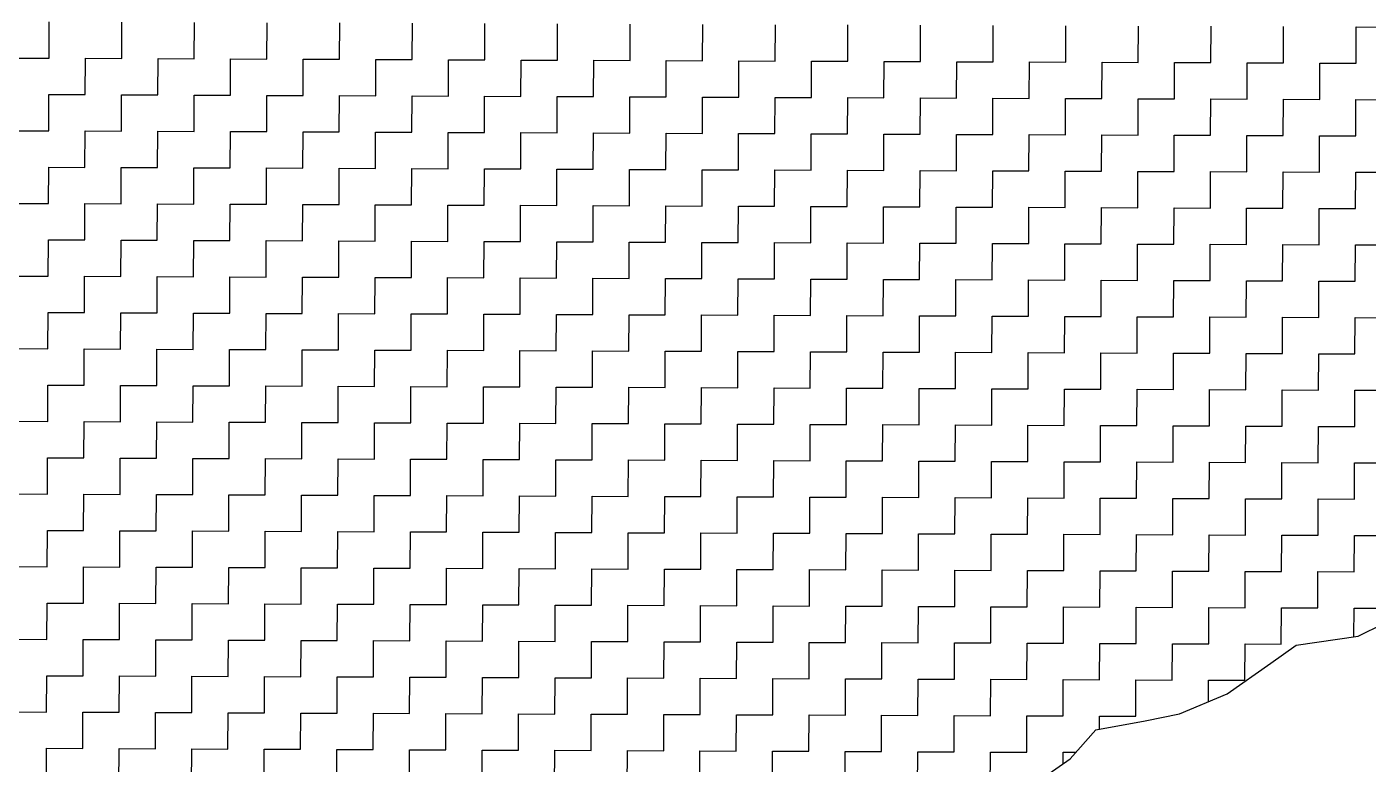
# Model space of a CAD drawing. Header units: metres. Extents: x 274536 to 279488, y 2074615 to 2078106.
# Drawn here: x 278512.4 to 278700.9, y 2076607.6 to 2076711.1 of the extents above; entities that cross this region are included whole.
import ezdxf

# ---------------------------------------------------------------- set-up
doc = ezdxf.new("R2010")
doc.units = ezdxf.units.M
doc.layers.add('POLY_HATCH', color=12, linetype='Continuous')

msp = doc.modelspace()

# ---------------------------------------------------------------- linework, layer by layer
at = {"layer": 'POLY_HATCH', "linetype": 'Continuous'}
for p, q in [((278515.58, 2076706.7), (278515.6, 2076711.8)), ((278525.78, 2076706.66), (278525.8, 2076711.76)), ((278535.98, 2076706.62), (278536, 2076711.72)), ((278546.18, 2076706.58), (278546.2, 2076711.68)), ((278556.39, 2076706.54), (278556.41, 2076711.64)), ((278566.59, 2076706.5), (278566.61, 2076711.6)), ((278576.79, 2076706.46), (278576.81, 2076711.56)), ((278586.99, 2076706.42), (278587.01, 2076711.52)), ((278597.19, 2076706.38), (278597.21, 2076711.48)), ((278607.39, 2076706.34), (278607.41, 2076711.44)), ((278617.59, 2076706.3), (278617.61, 2076711.4)), ((278627.79, 2076706.26), (278627.81, 2076711.36)), ((278638, 2076706.22), (278638.01, 2076711.32)), ((278648.2, 2076706.18), (278648.22, 2076711.29)), ((278658.4, 2076706.15), (278658.42, 2076711.25)), ((278668.6, 2076706.11), (278668.62, 2076711.21)), ((278678.8, 2076706.07), (278678.82, 2076711.17)), ((278689, 2076706.03), (278689.02, 2076711.13)), ((278699.2, 2076705.99), (278699.22, 2076711.09)), ((278699.22, 2076711.09), (278704.32, 2076711.07)), ((278510.48, 2076706.72), (278515.58, 2076706.7)), ((278520.66, 2076701.58), (278520.68, 2076706.68)), ((278520.68, 2076706.68), (278525.78, 2076706.66)), ((278530.86, 2076701.54), (278530.88, 2076706.64)), ((278530.88, 2076706.64), (278535.98, 2076706.62)), ((278541.06, 2076701.5), (278541.08, 2076706.6)), ((278541.08, 2076706.6), (278546.18, 2076706.58)), ((278551.27, 2076701.46), (278551.29, 2076706.56)), ((278551.29, 2076706.56), (278556.39, 2076706.54)), ((278561.47, 2076701.42), (278561.49, 2076706.52)), ((278561.49, 2076706.52), (278566.59, 2076706.5)), ((278571.67, 2076701.38), (278571.69, 2076706.48)), ((278571.69, 2076706.48), (278576.79, 2076706.46)), ((278581.87, 2076701.34), (278581.89, 2076706.44)), ((278581.89, 2076706.44), (278586.99, 2076706.42)), ((278592.07, 2076701.3), (278592.09, 2076706.4)), ((278592.09, 2076706.4), (278597.19, 2076706.38)), ((278602.27, 2076701.26), (278602.29, 2076706.36)), ((278602.29, 2076706.36), (278607.39, 2076706.34)), ((278612.47, 2076701.22), (278612.49, 2076706.32)), ((278612.49, 2076706.32), (278617.59, 2076706.3)), ((278622.67, 2076701.18), (278622.69, 2076706.28)), ((278622.69, 2076706.28), (278627.79, 2076706.26)), ((278632.87, 2076701.14), (278632.89, 2076706.24)), ((278632.89, 2076706.24), (278638, 2076706.22)), ((278643.08, 2076701.1), (278643.1, 2076706.2)), ((278643.1, 2076706.2), (278648.2, 2076706.18)), ((278653.28, 2076701.06), (278653.3, 2076706.17)), ((278653.3, 2076706.17), (278658.4, 2076706.15)), ((278663.48, 2076701.03), (278663.5, 2076706.13)), ((278663.5, 2076706.13), (278668.6, 2076706.11)), ((278673.68, 2076700.99), (278673.7, 2076706.09)), ((278673.7, 2076706.09), (278678.8, 2076706.07)), ((278683.88, 2076700.95), (278683.9, 2076706.05)), ((278683.9, 2076706.05), (278689, 2076706.03)), ((278694.08, 2076700.91), (278694.1, 2076706.01)), ((278694.1, 2076706.01), (278699.2, 2076705.99)), ((278515.54, 2076696.5), (278515.56, 2076701.6)), ((278515.56, 2076701.6), (278520.66, 2076701.58)), ((278525.74, 2076696.46), (278525.76, 2076701.56)), ((278525.76, 2076701.56), (278530.86, 2076701.54)), ((278535.94, 2076696.42), (278535.96, 2076701.52)), ((278535.96, 2076701.52), (278541.06, 2076701.5)), ((278546.15, 2076696.38), (278546.17, 2076701.48)), ((278546.17, 2076701.48), (278551.27, 2076701.46)), ((278556.35, 2076696.34), (278556.37, 2076701.44)), ((278556.37, 2076701.44), (278561.47, 2076701.42)), ((278566.55, 2076696.3), (278566.57, 2076701.4)), ((278566.57, 2076701.4), (278571.67, 2076701.38)), ((278576.75, 2076696.26), (278576.77, 2076701.36)), ((278576.77, 2076701.36), (278581.87, 2076701.34)), ((278586.95, 2076696.22), (278586.97, 2076701.32)), ((278586.97, 2076701.32), (278592.07, 2076701.3)), ((278597.15, 2076696.18), (278597.17, 2076701.28)), ((278597.17, 2076701.28), (278602.27, 2076701.26)), ((278607.35, 2076696.14), (278607.37, 2076701.24)), ((278607.37, 2076701.24), (278612.47, 2076701.22)), ((278617.55, 2076696.1), (278617.57, 2076701.2)), ((278617.57, 2076701.2), (278622.67, 2076701.18)), ((278627.75, 2076696.06), (278627.77, 2076701.16)), ((278627.77, 2076701.16), (278632.87, 2076701.14)), ((278637.96, 2076696.02), (278637.98, 2076701.12)), ((278637.98, 2076701.12), (278643.08, 2076701.1)), ((278648.16, 2076695.98), (278648.18, 2076701.08)), ((278648.18, 2076701.08), (278653.28, 2076701.06)), ((278658.36, 2076695.94), (278658.38, 2076701.05)), ((278658.38, 2076701.05), (278663.48, 2076701.03)), ((278668.56, 2076695.91), (278668.58, 2076701.01)), ((278668.58, 2076701.01), (278673.68, 2076700.99)), ((278678.76, 2076695.87), (278678.78, 2076700.97)), ((278678.78, 2076700.97), (278683.88, 2076700.95)), ((278688.96, 2076695.83), (278688.98, 2076700.93)), ((278688.98, 2076700.93), (278694.08, 2076700.91)), ((278699.16, 2076695.79), (278699.18, 2076700.89)), ((278699.18, 2076700.89), (278704.28, 2076700.87)), ((278510.44, 2076696.51), (278515.54, 2076696.5)), ((278520.62, 2076691.37), (278520.64, 2076696.48)), ((278520.64, 2076696.48), (278525.74, 2076696.46)), ((278530.82, 2076691.34), (278530.84, 2076696.44)), ((278530.84, 2076696.44), (278535.94, 2076696.42)), ((278541.03, 2076691.3), (278541.04, 2076696.4)), ((278541.04, 2076696.4), (278546.15, 2076696.38)), ((278551.23, 2076691.26), (278551.25, 2076696.36)), ((278551.25, 2076696.36), (278556.35, 2076696.34)), ((278561.43, 2076691.22), (278561.45, 2076696.32)), ((278561.45, 2076696.32), (278566.55, 2076696.3)), ((278571.63, 2076691.18), (278571.65, 2076696.28)), ((278571.65, 2076696.28), (278576.75, 2076696.26)), ((278581.83, 2076691.14), (278581.85, 2076696.24)), ((278581.85, 2076696.24), (278586.95, 2076696.22)), ((278592.03, 2076691.1), (278592.05, 2076696.2)), ((278592.05, 2076696.2), (278597.15, 2076696.18)), ((278602.23, 2076691.06), (278602.25, 2076696.16)), ((278602.25, 2076696.16), (278607.35, 2076696.14)), ((278612.43, 2076691.02), (278612.45, 2076696.12)), ((278612.45, 2076696.12), (278617.55, 2076696.1)), ((278622.63, 2076690.98), (278622.65, 2076696.08)), ((278622.65, 2076696.08), (278627.75, 2076696.06)), ((278632.84, 2076690.94), (278632.86, 2076696.04)), ((278632.86, 2076696.04), (278637.96, 2076696.02)), ((278643.04, 2076690.9), (278643.06, 2076696)), ((278643.06, 2076696), (278648.16, 2076695.98)), ((278653.24, 2076690.86), (278653.26, 2076695.96)), ((278653.26, 2076695.96), (278658.36, 2076695.94)), ((278663.44, 2076690.82), (278663.46, 2076695.92)), ((278663.46, 2076695.92), (278668.56, 2076695.91)), ((278673.64, 2076690.78), (278673.66, 2076695.89)), ((278673.66, 2076695.89), (278678.76, 2076695.87)), ((278683.84, 2076690.75), (278683.86, 2076695.85)), ((278683.86, 2076695.85), (278688.96, 2076695.83)), ((278694.04, 2076690.71), (278694.06, 2076695.81)), ((278694.06, 2076695.81), (278699.16, 2076695.79)), ((278515.5, 2076686.29), (278515.52, 2076691.39)), ((278515.52, 2076691.39), (278520.62, 2076691.37)), ((278525.7, 2076686.25), (278525.72, 2076691.36)), ((278525.72, 2076691.36), (278530.82, 2076691.34)), ((278535.91, 2076686.22), (278535.92, 2076691.32)), ((278535.92, 2076691.32), (278541.03, 2076691.3)), ((278546.11, 2076686.18), (278546.13, 2076691.28)), ((278546.13, 2076691.28), (278551.23, 2076691.26)), ((278556.31, 2076686.14), (278556.33, 2076691.24)), ((278556.33, 2076691.24), (278561.43, 2076691.22)), ((278566.51, 2076686.1), (278566.53, 2076691.2)), ((278566.53, 2076691.2), (278571.63, 2076691.18)), ((278576.71, 2076686.06), (278576.73, 2076691.16)), ((278576.73, 2076691.16), (278581.83, 2076691.14)), ((278586.91, 2076686.02), (278586.93, 2076691.12)), ((278586.93, 2076691.12), (278592.03, 2076691.1)), ((278597.11, 2076685.98), (278597.13, 2076691.08)), ((278597.13, 2076691.08), (278602.23, 2076691.06)), ((278607.31, 2076685.94), (278607.33, 2076691.04)), ((278607.33, 2076691.04), (278612.43, 2076691.02)), ((278617.51, 2076685.9), (278617.53, 2076691)), ((278617.53, 2076691), (278622.63, 2076690.98)), ((278627.72, 2076685.86), (278627.73, 2076690.96)), ((278627.73, 2076690.96), (278632.84, 2076690.94)), ((278637.92, 2076685.82), (278637.94, 2076690.92)), ((278637.94, 2076690.92), (278643.04, 2076690.9)), ((278648.12, 2076685.78), (278648.14, 2076690.88)), ((278648.14, 2076690.88), (278653.24, 2076690.86)), ((278658.32, 2076685.74), (278658.34, 2076690.84)), ((278658.34, 2076690.84), (278663.44, 2076690.82)), ((278668.52, 2076685.7), (278668.54, 2076690.8)), ((278668.54, 2076690.8), (278673.64, 2076690.78)), ((278678.72, 2076685.66), (278678.74, 2076690.77)), ((278678.74, 2076690.77), (278683.84, 2076690.75)), ((278688.92, 2076685.63), (278688.94, 2076690.73)), ((278688.94, 2076690.73), (278694.04, 2076690.71)), ((278699.12, 2076685.59), (278699.14, 2076690.69)), ((278699.14, 2076690.69), (278704.24, 2076690.67)), ((278510.4, 2076686.31), (278515.5, 2076686.29)), ((278520.58, 2076681.17), (278520.6, 2076686.27)), ((278520.6, 2076686.27), (278525.7, 2076686.25)), ((278530.78, 2076681.13), (278530.8, 2076686.23)), ((278530.8, 2076686.23), (278535.91, 2076686.22)), ((278540.99, 2076681.1), (278541.01, 2076686.2)), ((278541.01, 2076686.2), (278546.11, 2076686.18)), ((278551.19, 2076681.06), (278551.21, 2076686.16)), ((278551.21, 2076686.16), (278556.31, 2076686.14)), ((278561.39, 2076681.02), (278561.41, 2076686.12)), ((278561.41, 2076686.12), (278566.51, 2076686.1)), ((278571.59, 2076680.98), (278571.61, 2076686.08)), ((278571.61, 2076686.08), (278576.71, 2076686.06)), ((278581.79, 2076680.94), (278581.81, 2076686.04)), ((278581.81, 2076686.04), (278586.91, 2076686.02)), ((278591.99, 2076680.9), (278592.01, 2076686)), ((278592.01, 2076686), (278597.11, 2076685.98)), ((278602.19, 2076680.86), (278602.21, 2076685.96)), ((278602.21, 2076685.96), (278607.31, 2076685.94)), ((278612.39, 2076680.82), (278612.41, 2076685.92)), ((278612.41, 2076685.92), (278617.51, 2076685.9)), ((278622.6, 2076680.78), (278622.61, 2076685.88)), ((278622.61, 2076685.88), (278627.72, 2076685.86)), ((278632.8, 2076680.74), (278632.82, 2076685.84)), ((278632.82, 2076685.84), (278637.92, 2076685.82)), ((278643, 2076680.7), (278643.02, 2076685.8)), ((278643.02, 2076685.8), (278648.12, 2076685.78)), ((278653.2, 2076680.66), (278653.22, 2076685.76)), ((278653.22, 2076685.76), (278658.32, 2076685.74)), ((278663.4, 2076680.62), (278663.42, 2076685.72)), ((278663.42, 2076685.72), (278668.52, 2076685.7)), ((278673.6, 2076680.58), (278673.62, 2076685.68)), ((278673.62, 2076685.68), (278678.72, 2076685.66)), ((278683.8, 2076680.54), (278683.82, 2076685.65)), ((278683.82, 2076685.65), (278688.92, 2076685.63)), ((278694, 2076680.51), (278694.02, 2076685.61)), ((278694.02, 2076685.61), (278699.12, 2076685.59)), ((278515.46, 2076676.09), (278515.48, 2076681.19)), ((278515.48, 2076681.19), (278520.58, 2076681.17)), ((278525.66, 2076676.05), (278525.68, 2076681.15)), ((278525.68, 2076681.15), (278530.78, 2076681.13)), ((278535.87, 2076676.01), (278535.89, 2076681.11)), ((278535.89, 2076681.11), (278540.99, 2076681.1)), ((278546.07, 2076675.97), (278546.09, 2076681.08)), ((278546.09, 2076681.08), (278551.19, 2076681.06)), ((278556.27, 2076675.94), (278556.29, 2076681.04)), ((278556.29, 2076681.04), (278561.39, 2076681.02)), ((278566.47, 2076675.9), (278566.49, 2076681)), ((278566.49, 2076681), (278571.59, 2076680.98)), ((278576.67, 2076675.86), (278576.69, 2076680.96)), ((278576.69, 2076680.96), (278581.79, 2076680.94)), ((278586.87, 2076675.82), (278586.89, 2076680.92)), ((278586.89, 2076680.92), (278591.99, 2076680.9)), ((278597.07, 2076675.78), (278597.09, 2076680.88)), ((278597.09, 2076680.88), (278602.19, 2076680.86)), ((278607.27, 2076675.74), (278607.29, 2076680.84)), ((278607.29, 2076680.84), (278612.39, 2076680.82)), ((278617.47, 2076675.7), (278617.49, 2076680.8)), ((278617.49, 2076680.8), (278622.6, 2076680.78)), ((278627.68, 2076675.66), (278627.7, 2076680.76)), ((278627.7, 2076680.76), (278632.8, 2076680.74)), ((278637.88, 2076675.62), (278637.9, 2076680.72)), ((278637.9, 2076680.72), (278643, 2076680.7)), ((278648.08, 2076675.58), (278648.1, 2076680.68)), ((278648.1, 2076680.68), (278653.2, 2076680.66)), ((278658.28, 2076675.54), (278658.3, 2076680.64)), ((278658.3, 2076680.64), (278663.4, 2076680.62)), ((278668.48, 2076675.5), (278668.5, 2076680.6)), ((278668.5, 2076680.6), (278673.6, 2076680.58)), ((278678.68, 2076675.46), (278678.7, 2076680.56)), ((278678.7, 2076680.56), (278683.8, 2076680.54)), ((278688.88, 2076675.42), (278688.9, 2076680.52)), ((278688.9, 2076680.52), (278694, 2076680.51)), ((278699.08, 2076675.38), (278699.1, 2076680.49)), ((278699.1, 2076680.49), (278704.2, 2076680.47)), ((278510.36, 2076676.11), (278515.46, 2076676.09)), ((278520.54, 2076670.97), (278520.56, 2076676.07)), ((278520.56, 2076676.07), (278525.66, 2076676.05)), ((278530.75, 2076670.93), (278530.77, 2076676.03)), ((278530.77, 2076676.03), (278535.87, 2076676.01)), ((278540.95, 2076670.89), (278540.97, 2076675.99)), ((278540.97, 2076675.99), (278546.07, 2076675.97)), ((278551.15, 2076670.85), (278551.17, 2076675.96)), ((278551.17, 2076675.96), (278556.27, 2076675.94)), ((278561.35, 2076670.82), (278561.37, 2076675.92)), ((278561.37, 2076675.92), (278566.47, 2076675.9)), ((278571.55, 2076670.78), (278571.57, 2076675.88)), ((278571.57, 2076675.88), (278576.67, 2076675.86)), ((278581.75, 2076670.74), (278581.77, 2076675.84)), ((278581.77, 2076675.84), (278586.87, 2076675.82)), ((278591.95, 2076670.7), (278591.97, 2076675.8)), ((278591.97, 2076675.8), (278597.07, 2076675.78)), ((278602.15, 2076670.66), (278602.17, 2076675.76)), ((278602.17, 2076675.76), (278607.27, 2076675.74)), ((278612.35, 2076670.62), (278612.37, 2076675.72)), ((278612.37, 2076675.72), (278617.47, 2076675.7)), ((278622.56, 2076670.58), (278622.58, 2076675.68)), ((278622.58, 2076675.68), (278627.68, 2076675.66)), ((278632.76, 2076670.54), (278632.78, 2076675.64)), ((278632.78, 2076675.64), (278637.88, 2076675.62)), ((278642.96, 2076670.5), (278642.98, 2076675.6)), ((278642.98, 2076675.6), (278648.08, 2076675.58)), ((278653.16, 2076670.46), (278653.18, 2076675.56)), ((278653.18, 2076675.56), (278658.28, 2076675.54)), ((278663.36, 2076670.42), (278663.38, 2076675.52)), ((278663.38, 2076675.52), (278668.48, 2076675.5)), ((278673.56, 2076670.38), (278673.58, 2076675.48)), ((278673.58, 2076675.48), (278678.68, 2076675.46)), ((278683.76, 2076670.34), (278683.78, 2076675.44)), ((278683.78, 2076675.44), (278688.88, 2076675.42)), ((278693.96, 2076670.3), (278693.98, 2076675.4)), ((278693.98, 2076675.4), (278699.08, 2076675.38)), ((278515.42, 2076665.89), (278515.44, 2076670.99)), ((278515.44, 2076670.99), (278520.54, 2076670.97)), ((278525.63, 2076665.85), (278525.64, 2076670.95)), ((278525.64, 2076670.95), (278530.75, 2076670.93)), ((278535.83, 2076665.81), (278535.85, 2076670.91)), ((278535.85, 2076670.91), (278540.95, 2076670.89)), ((278546.03, 2076665.77), (278546.05, 2076670.87)), ((278546.05, 2076670.87), (278551.15, 2076670.85)), ((278556.23, 2076665.73), (278556.25, 2076670.83)), ((278556.25, 2076670.83), (278561.35, 2076670.82)), ((278566.43, 2076665.7), (278566.45, 2076670.8)), ((278566.45, 2076670.8), (278571.55, 2076670.78)), ((278576.63, 2076665.66), (278576.65, 2076670.76)), ((278576.65, 2076670.76), (278581.75, 2076670.74)), ((278586.83, 2076665.62), (278586.85, 2076670.72)), ((278586.85, 2076670.72), (278591.95, 2076670.7)), ((278597.03, 2076665.58), (278597.05, 2076670.68)), ((278597.05, 2076670.68), (278602.15, 2076670.66)), ((278607.23, 2076665.54), (278607.25, 2076670.64)), ((278607.25, 2076670.64), (278612.35, 2076670.62)), ((278617.44, 2076665.5), (278617.46, 2076670.6)), ((278617.46, 2076670.6), (278622.56, 2076670.58)), ((278627.64, 2076665.46), (278627.66, 2076670.56)), ((278627.66, 2076670.56), (278632.76, 2076670.54)), ((278637.84, 2076665.42), (278637.86, 2076670.52)), ((278637.86, 2076670.52), (278642.96, 2076670.5)), ((278648.04, 2076665.38), (278648.06, 2076670.48)), ((278648.06, 2076670.48), (278653.16, 2076670.46)), ((278658.24, 2076665.34), (278658.26, 2076670.44)), ((278658.26, 2076670.44), (278663.36, 2076670.42)), ((278668.44, 2076665.3), (278668.46, 2076670.4)), ((278668.46, 2076670.4), (278673.56, 2076670.38)), ((278678.64, 2076665.26), (278678.66, 2076670.36)), ((278678.66, 2076670.36), (278683.76, 2076670.34)), ((278688.84, 2076665.22), (278688.86, 2076670.32)), ((278688.86, 2076670.32), (278693.96, 2076670.3)), ((278699.04, 2076665.18), (278699.06, 2076670.28)), ((278699.06, 2076670.28), (278704.16, 2076670.26)), ((278510.32, 2076665.91), (278515.42, 2076665.89)), ((278520.51, 2076660.77), (278520.52, 2076665.87)), ((278520.52, 2076665.87), (278525.63, 2076665.85)), ((278530.71, 2076660.73), (278530.73, 2076665.83)), ((278530.73, 2076665.83), (278535.83, 2076665.81)), ((278540.91, 2076660.69), (278540.93, 2076665.79)), ((278540.93, 2076665.79), (278546.03, 2076665.77)), ((278551.11, 2076660.65), (278551.13, 2076665.75)), ((278551.13, 2076665.75), (278556.23, 2076665.73)), ((278561.31, 2076660.61), (278561.33, 2076665.71)), ((278561.33, 2076665.71), (278566.43, 2076665.7)), ((278571.51, 2076660.57), (278571.53, 2076665.68)), ((278571.53, 2076665.68), (278576.63, 2076665.66)), ((278581.71, 2076660.54), (278581.73, 2076665.64)), ((278581.73, 2076665.64), (278586.83, 2076665.62)), ((278591.91, 2076660.5), (278591.93, 2076665.6)), ((278591.93, 2076665.6), (278597.03, 2076665.58)), ((278602.11, 2076660.46), (278602.13, 2076665.56)), ((278602.13, 2076665.56), (278607.23, 2076665.54)), ((278612.32, 2076660.42), (278612.33, 2076665.52)), ((278612.33, 2076665.52), (278617.44, 2076665.5)), ((278622.52, 2076660.38), (278622.54, 2076665.48)), ((278622.54, 2076665.48), (278627.64, 2076665.46)), ((278632.72, 2076660.34), (278632.74, 2076665.44)), ((278632.74, 2076665.44), (278637.84, 2076665.42)), ((278642.92, 2076660.3), (278642.94, 2076665.4)), ((278642.94, 2076665.4), (278648.04, 2076665.38)), ((278653.12, 2076660.26), (278653.14, 2076665.36)), ((278653.14, 2076665.36), (278658.24, 2076665.34)), ((278663.32, 2076660.22), (278663.34, 2076665.32)), ((278663.34, 2076665.32), (278668.44, 2076665.3)), ((278673.52, 2076660.18), (278673.54, 2076665.28)), ((278673.54, 2076665.28), (278678.64, 2076665.26)), ((278683.72, 2076660.14), (278683.74, 2076665.24)), ((278683.74, 2076665.24), (278688.84, 2076665.22)), ((278693.92, 2076660.1), (278693.94, 2076665.2)), ((278693.94, 2076665.2), (278699.04, 2076665.18)), ((278515.38, 2076655.69), (278515.4, 2076660.79)), ((278515.4, 2076660.79), (278520.51, 2076660.77)), ((278525.59, 2076655.65), (278525.61, 2076660.75)), ((278525.61, 2076660.75), (278530.71, 2076660.73)), ((278535.79, 2076655.61), (278535.81, 2076660.71)), ((278535.81, 2076660.71), (278540.91, 2076660.69)), ((278545.99, 2076655.57), (278546.01, 2076660.67)), ((278546.01, 2076660.67), (278551.11, 2076660.65)), ((278556.19, 2076655.53), (278556.21, 2076660.63)), ((278556.21, 2076660.63), (278561.31, 2076660.61)), ((278566.39, 2076655.49), (278566.41, 2076660.59)), ((278566.41, 2076660.59), (278571.51, 2076660.57)), ((278576.59, 2076655.45), (278576.61, 2076660.56)), ((278576.61, 2076660.56), (278581.71, 2076660.54)), ((278586.79, 2076655.42), (278586.81, 2076660.52)), ((278586.81, 2076660.52), (278591.91, 2076660.5)), ((278596.99, 2076655.38), (278597.01, 2076660.48)), ((278597.01, 2076660.48), (278602.11, 2076660.46)), ((278607.2, 2076655.34), (278607.21, 2076660.44)), ((278607.21, 2076660.44), (278612.32, 2076660.42)), ((278617.4, 2076655.3), (278617.42, 2076660.4)), ((278617.42, 2076660.4), (278622.52, 2076660.38)), ((278627.6, 2076655.26), (278627.62, 2076660.36)), ((278627.62, 2076660.36), (278632.72, 2076660.34)), ((278637.8, 2076655.22), (278637.82, 2076660.32)), ((278637.82, 2076660.32), (278642.92, 2076660.3)), ((278648, 2076655.18), (278648.02, 2076660.28)), ((278648.02, 2076660.28), (278653.12, 2076660.26)), ((278658.2, 2076655.14), (278658.22, 2076660.24)), ((278658.22, 2076660.24), (278663.32, 2076660.22)), ((278668.4, 2076655.1), (278668.42, 2076660.2)), ((278668.42, 2076660.2), (278673.52, 2076660.18)), ((278678.6, 2076655.06), (278678.62, 2076660.16)), ((278678.62, 2076660.16), (278683.72, 2076660.14)), ((278688.8, 2076655.02), (278688.82, 2076660.12)), ((278688.82, 2076660.12), (278693.92, 2076660.1)), ((278699.01, 2076654.98), (278699.02, 2076660.08)), ((278699.02, 2076660.08), (278704.13, 2076660.06)), ((278510.28, 2076655.71), (278515.38, 2076655.69)), ((278520.47, 2076650.57), (278520.49, 2076655.67)), ((278520.49, 2076655.67), (278525.59, 2076655.65)), ((278530.67, 2076650.53), (278530.69, 2076655.63)), ((278530.69, 2076655.63), (278535.79, 2076655.61)), ((278540.87, 2076650.49), (278540.89, 2076655.59)), ((278540.89, 2076655.59), (278545.99, 2076655.57)), ((278551.07, 2076650.45), (278551.09, 2076655.55)), ((278551.09, 2076655.55), (278556.19, 2076655.53)), ((278561.27, 2076650.41), (278561.29, 2076655.51)), ((278561.29, 2076655.51), (278566.39, 2076655.49)), ((278571.47, 2076650.37), (278571.49, 2076655.47)), ((278571.49, 2076655.47), (278576.59, 2076655.45)), ((278581.67, 2076650.33), (278581.69, 2076655.43)), ((278581.69, 2076655.43), (278586.79, 2076655.42)), ((278591.87, 2076650.29), (278591.89, 2076655.4)), ((278591.89, 2076655.4), (278596.99, 2076655.38)), ((278602.07, 2076650.26), (278602.09, 2076655.36)), ((278602.09, 2076655.36), (278607.2, 2076655.34)), ((278612.28, 2076650.22), (278612.3, 2076655.32)), ((278612.3, 2076655.32), (278617.4, 2076655.3)), ((278622.48, 2076650.18), (278622.5, 2076655.28)), ((278622.5, 2076655.28), (278627.6, 2076655.26)), ((278632.68, 2076650.14), (278632.7, 2076655.24)), ((278632.7, 2076655.24), (278637.8, 2076655.22)), ((278642.88, 2076650.1), (278642.9, 2076655.2)), ((278642.9, 2076655.2), (278648, 2076655.18)), ((278653.08, 2076650.06), (278653.1, 2076655.16)), ((278653.1, 2076655.16), (278658.2, 2076655.14)), ((278663.28, 2076650.02), (278663.3, 2076655.12)), ((278663.3, 2076655.12), (278668.4, 2076655.1)), ((278673.48, 2076649.98), (278673.5, 2076655.08)), ((278673.5, 2076655.08), (278678.6, 2076655.06)), ((278683.68, 2076649.94), (278683.7, 2076655.04)), ((278683.7, 2076655.04), (278688.8, 2076655.02)), ((278693.89, 2076649.9), (278693.9, 2076655)), ((278693.9, 2076655), (278699.01, 2076654.98)), ((278515.35, 2076645.49), (278515.37, 2076650.59)), ((278515.37, 2076650.59), (278520.47, 2076650.57)), ((278525.55, 2076645.45), (278525.57, 2076650.55)), ((278525.57, 2076650.55), (278530.67, 2076650.53)), ((278535.75, 2076645.41), (278535.77, 2076650.51)), ((278535.77, 2076650.51), (278540.87, 2076650.49)), ((278545.95, 2076645.37), (278545.97, 2076650.47)), ((278545.97, 2076650.47), (278551.07, 2076650.45)), ((278556.15, 2076645.33), (278556.17, 2076650.43)), ((278556.17, 2076650.43), (278561.27, 2076650.41)), ((278566.35, 2076645.29), (278566.37, 2076650.39)), ((278566.37, 2076650.39), (278571.47, 2076650.37)), ((278576.55, 2076645.25), (278576.57, 2076650.35)), ((278576.57, 2076650.35), (278581.67, 2076650.33)), ((278586.75, 2076645.21), (278586.77, 2076650.31)), ((278586.77, 2076650.31), (278591.87, 2076650.29)), ((278596.95, 2076645.17), (278596.97, 2076650.28)), ((278596.97, 2076650.28), (278602.07, 2076650.26)), ((278607.16, 2076645.14), (278607.18, 2076650.24)), ((278607.18, 2076650.24), (278612.28, 2076650.22)), ((278617.36, 2076645.1), (278617.38, 2076650.2)), ((278617.38, 2076650.2), (278622.48, 2076650.18)), ((278627.56, 2076645.06), (278627.58, 2076650.16)), ((278627.58, 2076650.16), (278632.68, 2076650.14)), ((278637.76, 2076645.02), (278637.78, 2076650.12)), ((278637.78, 2076650.12), (278642.88, 2076650.1)), ((278647.96, 2076644.98), (278647.98, 2076650.08)), ((278647.98, 2076650.08), (278653.08, 2076650.06)), ((278658.16, 2076644.94), (278658.18, 2076650.04)), ((278658.18, 2076650.04), (278663.28, 2076650.02)), ((278668.36, 2076644.9), (278668.38, 2076650)), ((278668.38, 2076650), (278673.48, 2076649.98)), ((278678.56, 2076644.86), (278678.58, 2076649.96)), ((278678.58, 2076649.96), (278683.68, 2076649.94)), ((278688.76, 2076644.82), (278688.78, 2076649.92)), ((278688.78, 2076649.92), (278693.89, 2076649.9)), ((278698.97, 2076644.78), (278698.99, 2076649.88)), ((278698.99, 2076649.88), (278704.09, 2076649.86)), ((278510.24, 2076645.51), (278515.35, 2076645.49)), ((278520.43, 2076640.37), (278520.45, 2076645.47)), ((278520.45, 2076645.47), (278525.55, 2076645.45)), ((278530.63, 2076640.33), (278530.65, 2076645.43)), ((278530.65, 2076645.43), (278535.75, 2076645.41)), ((278540.83, 2076640.29), (278540.85, 2076645.39)), ((278540.85, 2076645.39), (278545.95, 2076645.37)), ((278551.03, 2076640.25), (278551.05, 2076645.35)), ((278551.05, 2076645.35), (278556.15, 2076645.33)), ((278561.23, 2076640.21), (278561.25, 2076645.31)), ((278561.25, 2076645.31), (278566.35, 2076645.29)), ((278571.43, 2076640.17), (278571.45, 2076645.27)), ((278571.45, 2076645.27), (278576.55, 2076645.25)), ((278581.63, 2076640.13), (278581.65, 2076645.23)), ((278581.65, 2076645.23), (278586.75, 2076645.21)), ((278591.83, 2076640.09), (278591.85, 2076645.19)), ((278591.85, 2076645.19), (278596.95, 2076645.17)), ((278602.04, 2076640.05), (278602.06, 2076645.16)), ((278602.06, 2076645.16), (278607.16, 2076645.14)), ((278612.24, 2076640.02), (278612.26, 2076645.12)), ((278612.26, 2076645.12), (278617.36, 2076645.1)), ((278622.44, 2076639.98), (278622.46, 2076645.08)), ((278622.46, 2076645.08), (278627.56, 2076645.06)), ((278632.64, 2076639.94), (278632.66, 2076645.04)), ((278632.66, 2076645.04), (278637.76, 2076645.02)), ((278642.84, 2076639.9), (278642.86, 2076645)), ((278642.86, 2076645), (278647.96, 2076644.98)), ((278653.04, 2076639.86), (278653.06, 2076644.96)), ((278653.06, 2076644.96), (278658.16, 2076644.94)), ((278663.24, 2076639.82), (278663.26, 2076644.92)), ((278663.26, 2076644.92), (278668.36, 2076644.9)), ((278673.44, 2076639.78), (278673.46, 2076644.88)), ((278673.46, 2076644.88), (278678.56, 2076644.86)), ((278683.64, 2076639.74), (278683.66, 2076644.84)), ((278683.66, 2076644.84), (278688.76, 2076644.82)), ((278693.85, 2076639.7), (278693.87, 2076644.8)), ((278693.87, 2076644.8), (278698.97, 2076644.78)), ((278515.31, 2076635.29), (278515.33, 2076640.39)), ((278515.33, 2076640.39), (278520.43, 2076640.37)), ((278525.51, 2076635.25), (278525.53, 2076640.35)), ((278525.53, 2076640.35), (278530.63, 2076640.33)), ((278535.71, 2076635.21), (278535.73, 2076640.31)), ((278535.73, 2076640.31), (278540.83, 2076640.29)), ((278545.91, 2076635.17), (278545.93, 2076640.27)), ((278545.93, 2076640.27), (278551.03, 2076640.25)), ((278556.11, 2076635.13), (278556.13, 2076640.23)), ((278556.13, 2076640.23), (278561.23, 2076640.21)), ((278566.31, 2076635.09), (278566.33, 2076640.19)), ((278566.33, 2076640.19), (278571.43, 2076640.17)), ((278576.51, 2076635.05), (278576.53, 2076640.15)), ((278576.53, 2076640.15), (278581.63, 2076640.13)), ((278586.71, 2076635.01), (278586.73, 2076640.11)), ((278586.73, 2076640.11), (278591.83, 2076640.09)), ((278596.92, 2076634.97), (278596.93, 2076640.07)), ((278596.93, 2076640.07), (278602.04, 2076640.05)), ((278607.12, 2076634.93), (278607.14, 2076640.03)), ((278607.14, 2076640.03), (278612.24, 2076640.02)), ((278617.32, 2076634.89), (278617.34, 2076640)), ((278617.34, 2076640), (278622.44, 2076639.98)), ((278627.52, 2076634.86), (278627.54, 2076639.96)), ((278627.54, 2076639.96), (278632.64, 2076639.94)), ((278637.72, 2076634.82), (278637.74, 2076639.92)), ((278637.74, 2076639.92), (278642.84, 2076639.9)), ((278647.92, 2076634.78), (278647.94, 2076639.88)), ((278647.94, 2076639.88), (278653.04, 2076639.86)), ((278658.12, 2076634.74), (278658.14, 2076639.84)), ((278658.14, 2076639.84), (278663.24, 2076639.82)), ((278668.32, 2076634.7), (278668.34, 2076639.8)), ((278668.34, 2076639.8), (278673.44, 2076639.78)), ((278678.52, 2076634.66), (278678.54, 2076639.76)), ((278678.54, 2076639.76), (278683.64, 2076639.74)), ((278688.73, 2076634.62), (278688.75, 2076639.72)), ((278688.75, 2076639.72), (278693.85, 2076639.7)), ((278698.93, 2076634.58), (278698.95, 2076639.68)), ((278698.95, 2076639.68), (278704.05, 2076639.66)), ((278510.21, 2076635.31), (278515.31, 2076635.29)), ((278520.39, 2076630.17), (278520.41, 2076635.27)), ((278520.41, 2076635.27), (278525.51, 2076635.25)), ((278530.59, 2076630.13), (278530.61, 2076635.23)), ((278530.61, 2076635.23), (278535.71, 2076635.21)), ((278540.79, 2076630.09), (278540.81, 2076635.19)), ((278540.81, 2076635.19), (278545.91, 2076635.17)), ((278550.99, 2076630.05), (278551.01, 2076635.15)), ((278551.01, 2076635.15), (278556.11, 2076635.13)), ((278561.19, 2076630.01), (278561.21, 2076635.11)), ((278561.21, 2076635.11), (278566.31, 2076635.09)), ((278571.39, 2076629.97), (278571.41, 2076635.07)), ((278571.41, 2076635.07), (278576.51, 2076635.05)), ((278581.59, 2076629.93), (278581.61, 2076635.03)), ((278581.61, 2076635.03), (278586.71, 2076635.01)), ((278591.8, 2076629.89), (278591.81, 2076634.99)), ((278591.81, 2076634.99), (278596.92, 2076634.97)), ((278602, 2076629.85), (278602.02, 2076634.95)), ((278602.02, 2076634.95), (278607.12, 2076634.93)), ((278612.2, 2076629.81), (278612.22, 2076634.91)), ((278612.22, 2076634.91), (278617.32, 2076634.89)), ((278622.4, 2076629.77), (278622.42, 2076634.88)), ((278622.42, 2076634.88), (278627.52, 2076634.86)), ((278632.6, 2076629.74), (278632.62, 2076634.84)), ((278632.62, 2076634.84), (278637.72, 2076634.82)), ((278642.8, 2076629.7), (278642.82, 2076634.8)), ((278642.82, 2076634.8), (278647.92, 2076634.78)), ((278653, 2076629.66), (278653.02, 2076634.76)), ((278653.02, 2076634.76), (278658.12, 2076634.74)), ((278663.2, 2076629.62), (278663.22, 2076634.72)), ((278663.22, 2076634.72), (278668.32, 2076634.7)), ((278673.4, 2076629.58), (278673.42, 2076634.68)), ((278673.42, 2076634.68), (278678.52, 2076634.66)), ((278683.61, 2076629.54), (278683.62, 2076634.64)), ((278683.62, 2076634.64), (278688.73, 2076634.62)), ((278693.81, 2076629.5), (278693.83, 2076634.6)), ((278693.83, 2076634.6), (278698.93, 2076634.58)), ((278515.27, 2076625.09), (278515.29, 2076630.19)), ((278515.29, 2076630.19), (278520.39, 2076630.17)), ((278525.47, 2076625.05), (278525.49, 2076630.15)), ((278525.49, 2076630.15), (278530.59, 2076630.13)), ((278535.67, 2076625.01), (278535.69, 2076630.11)), ((278535.69, 2076630.11), (278540.79, 2076630.09)), ((278545.87, 2076624.97), (278545.89, 2076630.07)), ((278545.89, 2076630.07), (278550.99, 2076630.05)), ((278556.07, 2076624.93), (278556.09, 2076630.03)), ((278556.09, 2076630.03), (278561.19, 2076630.01)), ((278566.27, 2076624.89), (278566.29, 2076629.99)), ((278566.29, 2076629.99), (278571.39, 2076629.97)), ((278576.47, 2076624.85), (278576.49, 2076629.95)), ((278576.49, 2076629.95), (278581.59, 2076629.93)), ((278586.67, 2076624.81), (278586.69, 2076629.91)), ((278586.69, 2076629.91), (278591.8, 2076629.89)), ((278596.88, 2076624.77), (278596.9, 2076629.87)), ((278596.9, 2076629.87), (278602, 2076629.85)), ((278607.08, 2076624.73), (278607.1, 2076629.83)), ((278607.1, 2076629.83), (278612.2, 2076629.81)), ((278617.28, 2076624.69), (278617.3, 2076629.79)), ((278617.3, 2076629.79), (278622.4, 2076629.77)), ((278627.48, 2076624.65), (278627.5, 2076629.76)), ((278627.5, 2076629.76), (278632.6, 2076629.74)), ((278637.68, 2076624.62), (278637.7, 2076629.72)), ((278637.7, 2076629.72), (278642.8, 2076629.7)), ((278647.88, 2076624.58), (278647.9, 2076629.68)), ((278647.9, 2076629.68), (278653, 2076629.66)), ((278658.08, 2076624.54), (278658.1, 2076629.64)), ((278658.1, 2076629.64), (278663.2, 2076629.62)), ((278668.28, 2076624.5), (278668.3, 2076629.6)), ((278668.3, 2076629.6), (278673.4, 2076629.58)), ((278678.49, 2076624.46), (278678.5, 2076629.56)), ((278678.5, 2076629.56), (278683.61, 2076629.54)), ((278688.69, 2076624.42), (278688.71, 2076629.52)), ((278688.71, 2076629.52), (278693.81, 2076629.5)), ((278698.89, 2076625.44), (278698.91, 2076629.48)), ((278698.91, 2076629.48), (278704.01, 2076629.46)), ((278510.17, 2076625.11), (278515.27, 2076625.09)), ((278520.35, 2076619.97), (278520.37, 2076625.07)), ((278520.37, 2076625.07), (278525.47, 2076625.05)), ((278530.55, 2076619.93), (278530.57, 2076625.03)), ((278530.57, 2076625.03), (278535.67, 2076625.01)), ((278540.75, 2076619.89), (278540.77, 2076624.99)), ((278540.77, 2076624.99), (278545.87, 2076624.97)), ((278550.95, 2076619.85), (278550.97, 2076624.95)), ((278550.97, 2076624.95), (278556.07, 2076624.93)), ((278561.15, 2076619.81), (278561.17, 2076624.91)), ((278561.17, 2076624.91), (278566.27, 2076624.89)), ((278571.35, 2076619.77), (278571.37, 2076624.87)), ((278571.37, 2076624.87), (278576.47, 2076624.85)), ((278581.55, 2076619.73), (278581.57, 2076624.83)), ((278581.57, 2076624.83), (278586.67, 2076624.81)), ((278591.76, 2076619.69), (278591.78, 2076624.79)), ((278591.78, 2076624.79), (278596.88, 2076624.77)), ((278601.96, 2076619.65), (278601.98, 2076624.75)), ((278601.98, 2076624.75), (278607.08, 2076624.73)), ((278612.16, 2076619.61), (278612.18, 2076624.71)), ((278612.18, 2076624.71), (278617.28, 2076624.69)), ((278622.36, 2076619.57), (278622.38, 2076624.67)), ((278622.38, 2076624.67), (278627.48, 2076624.65)), ((278632.56, 2076619.53), (278632.58, 2076624.63)), ((278632.58, 2076624.63), (278637.68, 2076624.62)), ((278642.76, 2076619.49), (278642.78, 2076624.6)), ((278642.78, 2076624.6), (278647.88, 2076624.58)), ((278652.96, 2076619.46), (278652.98, 2076624.56)), ((278652.98, 2076624.56), (278658.08, 2076624.54)), ((278663.16, 2076619.42), (278663.18, 2076624.52)), ((278663.18, 2076624.52), (278668.28, 2076624.5)), ((278673.36, 2076619.38), (278673.38, 2076624.48)), ((278673.38, 2076624.48), (278678.49, 2076624.46)), ((278683.57, 2076619.34), (278683.59, 2076624.44)), ((278683.59, 2076624.44), (278688.69, 2076624.42)), ((278515.23, 2076614.89), (278515.25, 2076619.99)), ((278515.25, 2076619.99), (278520.35, 2076619.97)), ((278525.43, 2076614.85), (278525.45, 2076619.95)), ((278525.45, 2076619.95), (278530.55, 2076619.93)), ((278535.63, 2076614.81), (278535.65, 2076619.91)), ((278535.65, 2076619.91), (278540.75, 2076619.89)), ((278545.83, 2076614.77), (278545.85, 2076619.87)), ((278545.85, 2076619.87), (278550.95, 2076619.85)), ((278556.03, 2076614.73), (278556.05, 2076619.83)), ((278556.05, 2076619.83), (278561.15, 2076619.81)), ((278566.23, 2076614.69), (278566.25, 2076619.79)), ((278566.25, 2076619.79), (278571.35, 2076619.77)), ((278576.43, 2076614.65), (278576.45, 2076619.75)), ((278576.45, 2076619.75), (278581.55, 2076619.73)), ((278586.64, 2076614.61), (278586.66, 2076619.71)), ((278586.66, 2076619.71), (278591.76, 2076619.69)), ((278596.84, 2076614.57), (278596.86, 2076619.67)), ((278596.86, 2076619.67), (278601.96, 2076619.65)), ((278607.04, 2076614.53), (278607.06, 2076619.63)), ((278607.06, 2076619.63), (278612.16, 2076619.61)), ((278617.24, 2076614.49), (278617.26, 2076619.59)), ((278617.26, 2076619.59), (278622.36, 2076619.57)), ((278627.44, 2076614.45), (278627.46, 2076619.55)), ((278627.46, 2076619.55), (278632.56, 2076619.53)), ((278637.64, 2076614.41), (278637.66, 2076619.51)), ((278637.66, 2076619.51), (278642.76, 2076619.49)), ((278647.84, 2076614.37), (278647.86, 2076619.48)), ((278647.86, 2076619.48), (278652.96, 2076619.46)), ((278658.04, 2076614.34), (278658.06, 2076619.44)), ((278658.06, 2076619.44), (278663.16, 2076619.42)), ((278668.24, 2076614.3), (278668.26, 2076619.4)), ((278668.26, 2076619.4), (278673.36, 2076619.38)), ((278678.45, 2076616.33), (278678.47, 2076619.36)), ((278678.47, 2076619.36), (278683.57, 2076619.34)), ((278510.13, 2076614.91), (278515.23, 2076614.89)), ((278520.31, 2076609.77), (278520.33, 2076614.87)), ((278520.33, 2076614.87), (278525.43, 2076614.85)), ((278530.51, 2076609.73), (278530.53, 2076614.83)), ((278530.53, 2076614.83), (278535.63, 2076614.81)), ((278540.71, 2076609.69), (278540.73, 2076614.79)), ((278540.73, 2076614.79), (278545.83, 2076614.77)), ((278550.91, 2076609.65), (278550.93, 2076614.75)), ((278550.93, 2076614.75), (278556.03, 2076614.73)), ((278561.11, 2076609.61), (278561.13, 2076614.71)), ((278561.13, 2076614.71), (278566.23, 2076614.69)), ((278571.31, 2076609.57), (278571.33, 2076614.67)), ((278571.33, 2076614.67), (278576.43, 2076614.65)), ((278581.52, 2076609.53), (278581.53, 2076614.63)), ((278581.53, 2076614.63), (278586.64, 2076614.61)), ((278591.72, 2076609.49), (278591.74, 2076614.59)), ((278591.74, 2076614.59), (278596.84, 2076614.57)), ((278601.92, 2076609.45), (278601.94, 2076614.55)), ((278601.94, 2076614.55), (278607.04, 2076614.53)), ((278612.12, 2076609.41), (278612.14, 2076614.51)), ((278612.14, 2076614.51), (278617.24, 2076614.49)), ((278622.32, 2076609.37), (278622.34, 2076614.47)), ((278622.34, 2076614.47), (278627.44, 2076614.45)), ((278632.52, 2076609.33), (278632.54, 2076614.43)), ((278632.54, 2076614.43), (278637.64, 2076614.41)), ((278642.72, 2076609.29), (278642.74, 2076614.39)), ((278642.74, 2076614.39), (278647.84, 2076614.37)), ((278652.92, 2076609.25), (278652.94, 2076614.36)), ((278652.94, 2076614.36), (278658.04, 2076614.34)), ((278663.14, 2076614.32), (278668.24, 2076614.3)), ((278663.14, 2076612.47), (278663.14, 2076614.32)), ((278515.19, 2076604.68), (278515.21, 2076609.79)), ((278515.21, 2076609.79), (278520.31, 2076609.77)), ((278525.39, 2076604.65), (278525.41, 2076609.75)), ((278525.41, 2076609.75), (278530.51, 2076609.73)), ((278535.59, 2076604.61), (278535.61, 2076609.71)), ((278535.61, 2076609.71), (278540.71, 2076609.69)), ((278545.79, 2076604.57), (278545.81, 2076609.67)), ((278545.81, 2076609.67), (278550.91, 2076609.65)), ((278555.99, 2076604.53), (278556.01, 2076609.63)), ((278556.01, 2076609.63), (278561.11, 2076609.61)), ((278566.19, 2076604.49), (278566.21, 2076609.59)), ((278566.21, 2076609.59), (278571.31, 2076609.57)), ((278576.4, 2076604.45), (278576.41, 2076609.55)), ((278576.41, 2076609.55), (278581.52, 2076609.53)), ((278586.6, 2076604.41), (278586.62, 2076609.51)), ((278586.62, 2076609.51), (278591.72, 2076609.49)), ((278596.8, 2076604.37), (278596.82, 2076609.47)), ((278596.82, 2076609.47), (278601.92, 2076609.45)), ((278607, 2076604.33), (278607.02, 2076609.43)), ((278607.02, 2076609.43), (278612.12, 2076609.41)), ((278617.2, 2076604.29), (278617.22, 2076609.39)), ((278617.22, 2076609.39), (278622.32, 2076609.37)), ((278627.4, 2076604.25), (278627.42, 2076609.35)), ((278627.42, 2076609.35), (278632.52, 2076609.33)), ((278637.6, 2076604.21), (278637.62, 2076609.31)), ((278637.62, 2076609.31), (278642.72, 2076609.29)), ((278647.8, 2076604.17), (278647.82, 2076609.27)), ((278647.82, 2076609.27), (278652.92, 2076609.25)), ((278658.02, 2076609.23), (278659.85, 2076609.23)), ((278658.02, 2076607.6), (278658.02, 2076609.23))]:
    msp.add_line(p, q, dxfattribs=at)
at = {"layer": 'POLY_HATCH'}
for p, q in [((278699.5, 2076625.52), (278703.09, 2076627.3)), ((278690.8, 2076624.28), (278699.5, 2076625.52)), ((278687.21, 2076621.74), (278690.8, 2076624.28)), ((278681.06, 2076617.42), (278687.21, 2076621.74)), ((278674.4, 2076614.63), (278681.06, 2076617.42)), ((278662.63, 2076612.38), (278669.54, 2076613.63)), ((278669.54, 2076613.63), (278674.4, 2076614.63)), ((278659.04, 2076608.3), (278662.63, 2076612.38)), ((278653.91, 2076604.75), (278659.04, 2076608.3))]:
    msp.add_line(p, q, dxfattribs=at)

doc.saveas('drawing.dxf')
